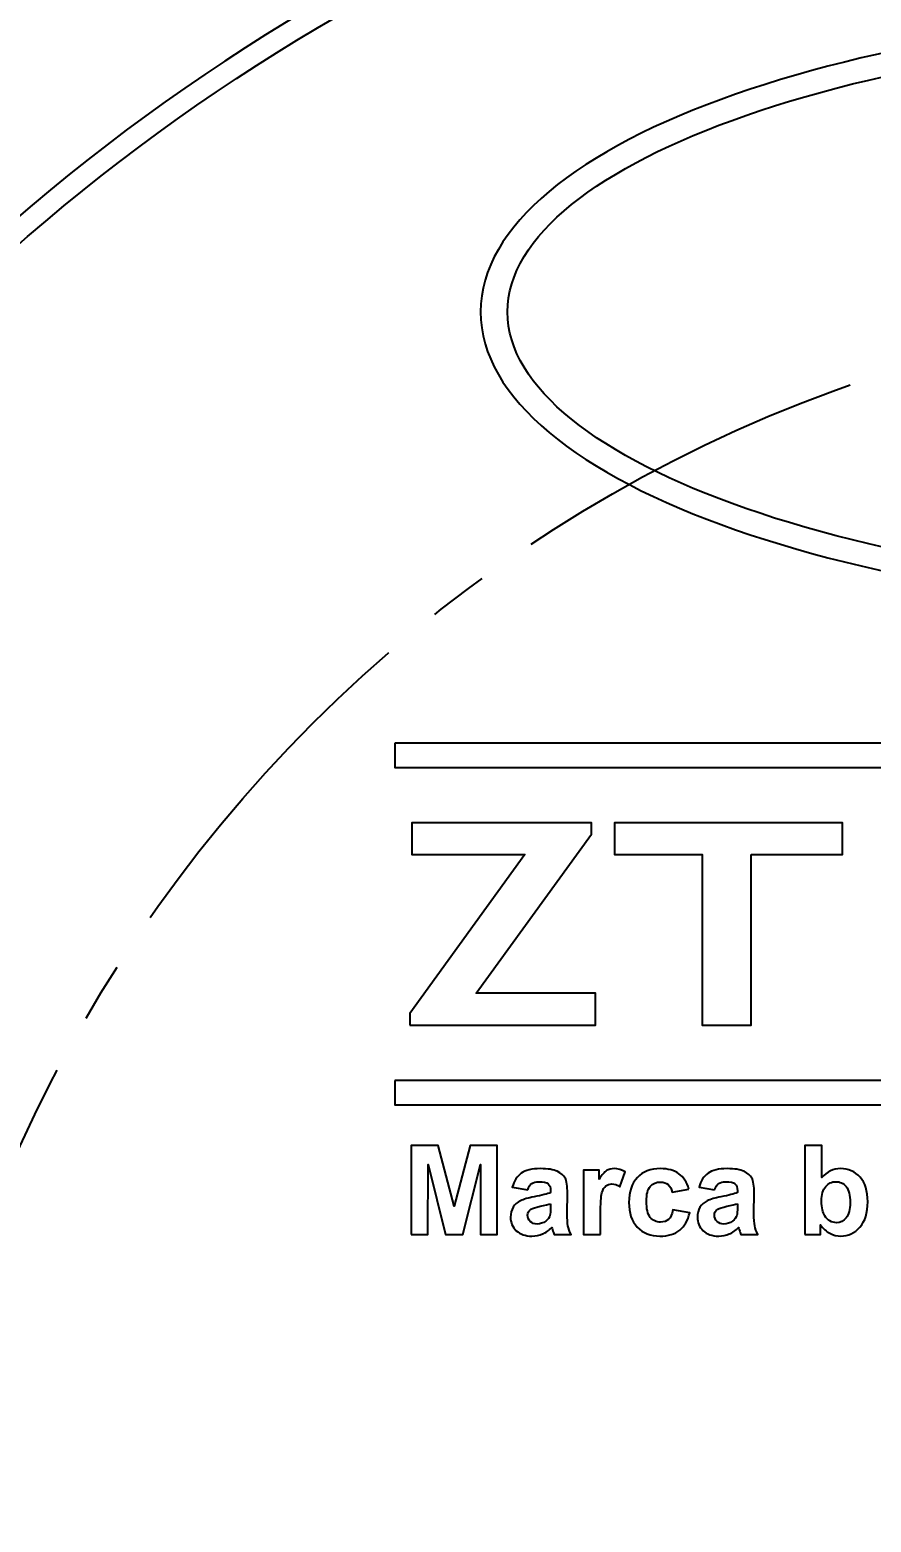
# Model space of a CAD drawing. Extents: x 0 to 616, y 0 to 436.
# Drawn here: x 473.04 to 499.5, y 299.57 to 346.52 of the extents above; entities that cross this region are included whole.
import ezdxf

# ---------------------------------------------------------------- set-up
doc = ezdxf.new("R2010")
doc.units = 0
doc.header["$LTSCALE"] = 1.5
doc.linetypes.add('CENTER2', pattern=[1.125, 0.75, -0.125, 0.125, -0.125])
doc.layers.get('0').update_dxf_attribs({"linetype": 'CONTINUOUS'})
doc.layers.get('Defpoints').update_dxf_attribs({"linetype": 'CONTINUOUS'})
for name, color, linetype, lineweight in [('AM_0', 7, 'CONTINUOUS', 50), ('AM_5', 3, 'CONTINUOUS', 25), ('AM_8', 1, 'CONTINUOUS', 25)]:
    doc.layers.add(name, color=color, linetype=linetype, lineweight=lineweight)
doc.styles.get("Standard").update_dxf_attribs({"font": 'ISOCP.SHX'})
doc.dimstyles.new('AM_ISO', dxfattribs={"dimtxt": 3.5, "dimasz": 2.5, "dimexe": 1, "dimexo": 1, "dimgap": 1.5, "dimtad": 1, "dimdsep": 46, "dimtxsty": 'Standard', "dimcen": 0, "dimclrd": 256, "dimclre": 256, "dimclrt": 2, "dimadec": 0, "dimazin": 2, "dimtp": 0.1, "dimtm": 0.1, "dimtfac": 0.71, "dimtdec": 3, "dimtmove": 0, "dimatfit": 3, "dimfxl": 1, "dimlwd": -1, "dimlwe": -1, "dimarcsym": 0})
doc.dimstyles.new('AM_ISO$3', dxfattribs={"dimtxt": 3.5, "dimasz": 2.5, "dimexe": 1, "dimexo": 1, "dimgap": 1.5, "dimtad": 1, "dimtoh": 1, "dimdsep": 46, "dimtxsty": 'Standard', "dimcen": 0, "dimclrd": 256, "dimclre": 256, "dimclrt": 2, "dimadec": 0, "dimazin": 2, "dimtp": 0.1, "dimtm": 0.1, "dimtfac": 0.71, "dimtdec": 3, "dimtofl": 0, "dimtmove": 0, "dimatfit": 0, "dimfxl": 1, "dimlwd": -1, "dimlwe": -1, "dimarcsym": 0})

# ---------------------------------------------------------------- blocks, each defined once
blk = doc.blocks.new('*D36')
at = {"layer": 'AM_5', "transparency": 16777216}
blk.add_line((550.151, 312.313), (477.374, 273.457), dxfattribs=at)
for points in [[(549.856, 312.864), (550.445, 311.761), (553.459, 314.079)], [(477.08, 274.008), (477.668, 272.905), (474.066, 271.691)]]:
    blk.add_solid(points, dxfattribs=at)
at = {"layer": 'Defpoints', "color": 0, "transparency": 16777216}
for p in [(553.459, 314.079), (474.066, 271.691)]:
    blk.add_point(p, dxfattribs=at)
at = {"layer": 'AM_5', "color": 3, "transparency": 16777216, "insert": (484.961, 283.034), "char_height": 5.25, "attachment_point": 5, "rotation": 28.098}
blk.add_mtext('∅90', dxfattribs=at)
blk = doc.blocks.new('*D38')
at = {"layer": 'AM_5', "transparency": 16777216}
blk.add_line((490.958, 270.081), (497.972, 277.095), dxfattribs=at)
for start, end in [(206.9492, 215.9746), (225, 270), (279.0254, 288.0508)]:
    blk.add_arc((513.762, 292.885), 23.831, start, end, dxfattribs=at)
for points in [[(494.952, 279.292), (494.001, 278.48), (496.912, 276.034)], [(517.55, 268.726), (517.452, 269.972), (513.762, 269.054)]]:
    blk.add_solid(points, dxfattribs=at)
at = {"layer": 'Defpoints', "color": 0, "transparency": 16777216}
for p in [(513.762, 383.05), (501.847, 272.247), (489.898, 269.02), (473.988, 253.11), (513.762, 202.72)]:
    blk.add_point(p, dxfattribs=at)
at = {"layer": 'AM_5', "color": 3, "transparency": 16777216, "insert": (506.508, 275.372), "char_height": 5.25, "attachment_point": 5, "rotation": 337.5}
blk.add_mtext('45°', dxfattribs=at)

msp = doc.modelspace()

# ---------------------------------------------------------------- linework, layer by layer
at = {"linetype": 'Continuous'}
msp.add_circle((513.762, 292.885), 79.175, dxfattribs=at)
for points, knots in [([(513.762, 355.873), (531.156, 355.873), (546.903, 348.823), (558.302, 337.424), (558.302, 337.424), (569.701, 326.026), (576.751, 310.278), (576.751, 292.885), (576.751, 292.885), (576.751, 275.491), (569.701, 259.744), (558.302, 248.345), (558.302, 248.345), (546.903, 236.947), (531.156, 229.896), (513.762, 229.896), (513.762, 229.896), (496.369, 229.896), (480.622, 236.947), (469.223, 248.345), (469.223, 248.345), (457.824, 259.744), (450.774, 275.491), (450.774, 292.885), (450.774, 292.885), (450.774, 310.278), (457.824, 326.026), (469.223, 337.424), (469.223, 337.424), (480.622, 348.823), (496.369, 355.873), (513.762, 355.873)], [0, 0, 0, 0, 0.111111, 0.111111, 0.111111, 0.111111, 0.222222, 0.222222, 0.222222, 0.222222, 0.333333, 0.333333, 0.333333, 0.333333, 0.444444, 0.444444, 0.444444, 0.444444, 0.555556, 0.555556, 0.555556, 0.555556, 0.666667, 0.666667, 0.666667, 0.666667, 0.777778, 0.777778, 0.777778, 0.777778, 1, 1, 1, 1]), ([(557.836, 336.958), (546.556, 348.237), (530.974, 355.214), (513.762, 355.214), (513.762, 355.214), (496.551, 355.214), (480.969, 348.237), (469.689, 336.958), (469.689, 336.958), (458.41, 325.679), (451.434, 310.096), (451.434, 292.885), (451.434, 292.885), (451.434, 275.673), (458.41, 260.091), (469.689, 248.812), (469.689, 248.812), (480.969, 237.532), (496.551, 230.556), (513.762, 230.556), (513.762, 230.556), (530.974, 230.556), (546.556, 237.532), (557.836, 248.812), (557.836, 248.812), (569.115, 260.091), (576.091, 275.673), (576.091, 292.885), (576.091, 292.885), (576.091, 310.096), (569.115, 325.679), (557.836, 336.958)], [0, 0, 0, 0, 0.111111, 0.111111, 0.111111, 0.111111, 0.222222, 0.222222, 0.222222, 0.222222, 0.333333, 0.333333, 0.333333, 0.333333, 0.444444, 0.444444, 0.444444, 0.444444, 0.555556, 0.555556, 0.555556, 0.555556, 0.666667, 0.666667, 0.666667, 0.666667, 0.777778, 0.777778, 0.777778, 0.777778, 1, 1, 1, 1]), ([(514.061, 347.228), (521.392, 347.228), (528.053, 346.182), (532.887, 344.494), (532.887, 344.494), (537.836, 342.767), (540.904, 340.345), (540.904, 337.643), (540.904, 337.643), (540.904, 334.941), (537.836, 332.518), (532.887, 330.791), (532.887, 330.791), (528.053, 329.103), (521.391, 328.057), (514.061, 328.057), (514.061, 328.057), (506.731, 328.057), (500.069, 329.103), (495.236, 330.791), (495.236, 330.791), (490.287, 332.518), (487.218, 334.941), (487.218, 337.643), (487.218, 337.643), (487.218, 340.345), (490.287, 342.767), (495.236, 344.494), (495.236, 344.494), (500.069, 346.182), (506.731, 347.228), (514.061, 347.228)], [0, 0, 0, 0, 0.111111, 0.111111, 0.111111, 0.111111, 0.222222, 0.222222, 0.222222, 0.222222, 0.333333, 0.333333, 0.333333, 0.333333, 0.444444, 0.444444, 0.444444, 0.444444, 0.555556, 0.555556, 0.555556, 0.555556, 0.666667, 0.666667, 0.666667, 0.666667, 0.777778, 0.777778, 0.777778, 0.777778, 1, 1, 1, 1]), ([(514.061, 346.503), (506.84, 346.503), (500.292, 345.477), (495.554, 343.823), (495.554, 343.823), (490.931, 342.21), (488.065, 340.02), (488.065, 337.643), (488.065, 337.643), (488.065, 335.265), (490.931, 333.075), (495.554, 331.462), (495.554, 331.462), (500.292, 329.808), (506.84, 328.782), (514.061, 328.782), (514.061, 328.782), (521.282, 328.782), (527.831, 329.808), (532.569, 331.462), (532.569, 331.462), (537.191, 333.075), (540.057, 335.265), (540.057, 337.643), (540.057, 337.643), (540.057, 340.02), (537.191, 342.21), (532.569, 343.823), (532.569, 343.823), (527.83, 345.477), (521.282, 346.503), (514.061, 346.503)], [0, 0, 0, 0, 0.111111, 0.111111, 0.111111, 0.111111, 0.222222, 0.222222, 0.222222, 0.222222, 0.333333, 0.333333, 0.333333, 0.333333, 0.444444, 0.444444, 0.444444, 0.444444, 0.555556, 0.555556, 0.555556, 0.555556, 0.666667, 0.666667, 0.666667, 0.666667, 0.777778, 0.777778, 0.777778, 0.777778, 1, 1, 1, 1]), ([(484.524, 324.081), (484.524, 324.081), (543.599, 324.081), (543.599, 324.081), (543.599, 324.081), (543.599, 324.081), (543.599, 323.313), (543.599, 323.313), (543.599, 323.313), (543.599, 323.313), (484.524, 323.313), (484.524, 323.313), (484.524, 323.313), (484.524, 323.313), (484.524, 324.081), (484.524, 324.081)], [0, 0, 0, 0, 0.2, 0.2, 0.2, 0.2, 0.4, 0.4, 0.4, 0.4, 0.6, 0.6, 0.6, 0.6, 1, 1, 1, 1]), ([(484.996, 315.207), (484.996, 315.207), (484.996, 315.572), (484.996, 315.572), (484.996, 315.572), (484.996, 315.572), (488.61, 320.57), (488.61, 320.57), (488.61, 320.57), (488.61, 320.57), (485.057, 320.57), (485.057, 320.57), (485.057, 320.57), (485.057, 320.57), (485.057, 321.574), (485.057, 321.574), (485.057, 321.574), (485.057, 321.574), (490.705, 321.574), (490.705, 321.574), (490.705, 321.574), (490.705, 321.574), (490.705, 321.209), (490.705, 321.209), (490.705, 321.209), (490.705, 321.209), (487.079, 316.211), (487.079, 316.211), (487.079, 316.211), (487.079, 316.211), (490.834, 316.211), (490.834, 316.211), (490.834, 316.211), (490.834, 316.211), (490.834, 315.207), (490.834, 315.207), (490.834, 315.207), (490.834, 315.207), (484.996, 315.207), (484.996, 315.207)], [0, 0, 0, 0, 0.090909, 0.090909, 0.090909, 0.090909, 0.181818, 0.181818, 0.181818, 0.181818, 0.272727, 0.272727, 0.272727, 0.272727, 0.363636, 0.363636, 0.363636, 0.363636, 0.454545, 0.454545, 0.454545, 0.454545, 0.545455, 0.545455, 0.545455, 0.545455, 0.636364, 0.636364, 0.636364, 0.636364, 0.727273, 0.727273, 0.727273, 0.727273, 0.818182, 0.818182, 0.818182, 0.818182, 1, 1, 1, 1]), ([(495.72, 320.57), (495.72, 320.57), (495.72, 315.207), (495.72, 315.207), (495.72, 315.207), (495.72, 315.207), (494.182, 315.207), (494.182, 315.207), (494.182, 315.207), (494.182, 315.207), (494.182, 320.57), (494.182, 320.57), (494.182, 320.57), (494.182, 320.57), (491.426, 320.57), (491.426, 320.57), (491.426, 320.57), (491.426, 320.57), (491.426, 321.574), (491.426, 321.574), (491.426, 321.574), (491.426, 321.574), (498.599, 321.574), (498.599, 321.574), (498.599, 321.574), (498.599, 321.574), (498.599, 320.57), (498.599, 320.57), (498.599, 320.57), (498.599, 320.57), (495.72, 320.57), (495.72, 320.57)], [0, 0, 0, 0, 0.111111, 0.111111, 0.111111, 0.111111, 0.222222, 0.222222, 0.222222, 0.222222, 0.333333, 0.333333, 0.333333, 0.333333, 0.444444, 0.444444, 0.444444, 0.444444, 0.555556, 0.555556, 0.555556, 0.555556, 0.666667, 0.666667, 0.666667, 0.666667, 0.777778, 0.777778, 0.777778, 0.777778, 1, 1, 1, 1]), ([(484.524, 313.467), (484.524, 313.467), (543.599, 313.467), (543.599, 313.467), (543.599, 313.467), (543.599, 313.467), (543.599, 312.698), (543.599, 312.698), (543.599, 312.698), (543.599, 312.698), (484.524, 312.698), (484.524, 312.698), (484.524, 312.698), (484.524, 312.698), (484.524, 313.467), (484.524, 313.467)], [0, 0, 0, 0, 0.2, 0.2, 0.2, 0.2, 0.4, 0.4, 0.4, 0.4, 0.6, 0.6, 0.6, 0.6, 1, 1, 1, 1]), ([(485.038, 308.62), (485.038, 308.62), (485.038, 311.418), (485.038, 311.418), (485.038, 311.418), (485.038, 311.418), (485.887, 311.418), (485.887, 311.418), (485.887, 311.418), (485.887, 311.418), (486.389, 309.51), (486.389, 309.51), (486.389, 309.51), (486.389, 309.51), (486.885, 311.418), (486.885, 311.418), (486.885, 311.418), (486.885, 311.418), (487.737, 311.418), (487.737, 311.418), (487.737, 311.418), (487.737, 311.418), (487.737, 308.62), (487.737, 308.62), (487.737, 308.62), (487.737, 308.62), (487.212, 308.62), (487.212, 308.62), (487.212, 308.62), (487.212, 308.62), (487.21, 310.823), (487.21, 310.823), (487.21, 310.823), (487.21, 310.823), (486.658, 308.62), (486.658, 308.62), (486.658, 308.62), (486.658, 308.62), (486.113, 308.62), (486.113, 308.62), (486.113, 308.62), (486.113, 308.62), (485.564, 310.823), (485.564, 310.823), (485.564, 310.823), (485.564, 310.823), (485.562, 308.62), (485.562, 308.62), (485.562, 308.62), (485.562, 308.62), (485.038, 308.62), (485.038, 308.62)], [0, 0, 0, 0, 0.071429, 0.071429, 0.071429, 0.071429, 0.142857, 0.142857, 0.142857, 0.142857, 0.214286, 0.214286, 0.214286, 0.214286, 0.285714, 0.285714, 0.285714, 0.285714, 0.357143, 0.357143, 0.357143, 0.357143, 0.428571, 0.428571, 0.428571, 0.428571, 0.5, 0.5, 0.5, 0.5, 0.571429, 0.571429, 0.571429, 0.571429, 0.642857, 0.642857, 0.642857, 0.642857, 0.714286, 0.714286, 0.714286, 0.714286, 0.785714, 0.785714, 0.785714, 0.785714, 0.857143, 0.857143, 0.857143, 0.857143, 1, 1, 1, 1]), ([(497.412, 308.62), (497.412, 308.62), (497.412, 311.418), (497.412, 311.418), (497.412, 311.418), (497.412, 311.418), (497.948, 311.418), (497.948, 311.418), (497.948, 311.418), (497.948, 311.418), (497.948, 310.409), (497.948, 310.409), (497.948, 310.409), (498.114, 310.597), (498.309, 310.691), (498.536, 310.691), (498.536, 310.691), (498.783, 310.691), (498.987, 310.602), (499.149, 310.423), (499.149, 310.423), (499.311, 310.244), (499.391, 309.986), (499.391, 309.651), (499.391, 309.651), (499.391, 309.304), (499.309, 309.037), (499.144, 308.85), (499.144, 308.85), (498.98, 308.663), (498.779, 308.569), (498.543, 308.569), (498.543, 308.569), (498.427, 308.569), (498.313, 308.599), (498.2, 308.658), (498.2, 308.658), (498.088, 308.718), (497.991, 308.804), (497.909, 308.918), (497.909, 308.918), (497.909, 308.918), (497.909, 308.62), (497.909, 308.62), (497.909, 308.62), (497.909, 308.62), (497.412, 308.62), (497.412, 308.62)], [0, 0, 0, 0, 0.076923, 0.076923, 0.076923, 0.076923, 0.153846, 0.153846, 0.153846, 0.153846, 0.230769, 0.230769, 0.230769, 0.230769, 0.307692, 0.307692, 0.307692, 0.307692, 0.384615, 0.384615, 0.384615, 0.384615, 0.461538, 0.461538, 0.461538, 0.461538, 0.538462, 0.538462, 0.538462, 0.538462, 0.615385, 0.615385, 0.615385, 0.615385, 0.692308, 0.692308, 0.692308, 0.692308, 0.769231, 0.769231, 0.769231, 0.769231, 0.846154, 0.846154, 0.846154, 0.846154, 1, 1, 1, 1]), ([(488.699, 310.023), (488.699, 310.023), (488.214, 310.109), (488.214, 310.109), (488.214, 310.109), (488.269, 310.307), (488.363, 310.453), (488.497, 310.549), (488.497, 310.549), (488.63, 310.644), (488.829, 310.691), (489.093, 310.691), (489.093, 310.691), (489.332, 310.691), (489.511, 310.663), (489.628, 310.607), (489.628, 310.607), (489.745, 310.55), (489.827, 310.478), (489.875, 310.391), (489.875, 310.391), (489.923, 310.304), (489.947, 310.144), (489.947, 309.911), (489.947, 309.911), (489.947, 309.911), (489.939, 309.286), (489.939, 309.286), (489.939, 309.286), (489.939, 309.108), (489.947, 308.976), (489.964, 308.891), (489.964, 308.891), (489.981, 308.807), (490.013, 308.716), (490.06, 308.62), (490.06, 308.62), (490.06, 308.62), (489.528, 308.62), (489.528, 308.62), (489.528, 308.62), (489.514, 308.655), (489.497, 308.707), (489.477, 308.776), (489.477, 308.776), (489.468, 308.808), (489.462, 308.829), (489.458, 308.839), (489.458, 308.839), (489.367, 308.749), (489.269, 308.682), (489.164, 308.637), (489.164, 308.637), (489.06, 308.592), (488.949, 308.569), (488.831, 308.569), (488.831, 308.569), (488.623, 308.569), (488.459, 308.626), (488.339, 308.739), (488.339, 308.739), (488.219, 308.852), (488.159, 308.995), (488.159, 309.168), (488.159, 309.168), (488.159, 309.282), (488.187, 309.385), (488.241, 309.474), (488.241, 309.474), (488.296, 309.564), (488.372, 309.633), (488.471, 309.68), (488.471, 309.68), (488.57, 309.728), (488.712, 309.77), (488.898, 309.805), (488.898, 309.805), (489.148, 309.852), (489.322, 309.897), (489.419, 309.937), (489.419, 309.937), (489.419, 309.937), (489.419, 309.991), (489.419, 309.991), (489.419, 309.991), (489.419, 310.095), (489.393, 310.169), (489.342, 310.214), (489.342, 310.214), (489.291, 310.259), (489.194, 310.281), (489.053, 310.281), (489.053, 310.281), (488.957, 310.281), (488.883, 310.262), (488.829, 310.224), (488.829, 310.224), (488.775, 310.186), (488.732, 310.119), (488.699, 310.023)], [0, 0, 0, 0, 0.038462, 0.038462, 0.038462, 0.038462, 0.076923, 0.076923, 0.076923, 0.076923, 0.115385, 0.115385, 0.115385, 0.115385, 0.153846, 0.153846, 0.153846, 0.153846, 0.192308, 0.192308, 0.192308, 0.192308, 0.230769, 0.230769, 0.230769, 0.230769, 0.269231, 0.269231, 0.269231, 0.269231, 0.307692, 0.307692, 0.307692, 0.307692, 0.346154, 0.346154, 0.346154, 0.346154, 0.384615, 0.384615, 0.384615, 0.384615, 0.423077, 0.423077, 0.423077, 0.423077, 0.461538, 0.461538, 0.461538, 0.461538, 0.5, 0.5, 0.5, 0.5, 0.538462, 0.538462, 0.538462, 0.538462, 0.576923, 0.576923, 0.576923, 0.576923, 0.615385, 0.615385, 0.615385, 0.615385, 0.653846, 0.653846, 0.653846, 0.653846, 0.692308, 0.692308, 0.692308, 0.692308, 0.730769, 0.730769, 0.730769, 0.730769, 0.769231, 0.769231, 0.769231, 0.769231, 0.807692, 0.807692, 0.807692, 0.807692, 0.846154, 0.846154, 0.846154, 0.846154, 0.884615, 0.884615, 0.884615, 0.884615, 0.923077, 0.923077, 0.923077, 0.923077, 1, 1, 1, 1]), ([(490.988, 308.62), (490.988, 308.62), (490.452, 308.62), (490.452, 308.62), (490.452, 308.62), (490.452, 308.62), (490.452, 310.648), (490.452, 310.648), (490.452, 310.648), (490.452, 310.648), (490.949, 310.648), (490.949, 310.648), (490.949, 310.648), (490.949, 310.648), (490.949, 310.36), (490.949, 310.36), (490.949, 310.36), (491.034, 310.496), (491.111, 310.586), (491.18, 310.628), (491.18, 310.628), (491.248, 310.67), (491.326, 310.691), (491.412, 310.691), (491.412, 310.691), (491.535, 310.691), (491.653, 310.657), (491.766, 310.59), (491.766, 310.59), (491.766, 310.59), (491.6, 310.123), (491.6, 310.123), (491.6, 310.123), (491.509, 310.181), (491.425, 310.211), (491.348, 310.211), (491.348, 310.211), (491.272, 310.211), (491.208, 310.19), (491.156, 310.149), (491.156, 310.149), (491.104, 310.107), (491.063, 310.033), (491.033, 309.925), (491.033, 309.925), (491.003, 309.816), (490.988, 309.59), (490.988, 309.245), (490.988, 309.245), (490.988, 309.245), (490.988, 308.62), (490.988, 308.62)], [0, 0, 0, 0, 0.071429, 0.071429, 0.071429, 0.071429, 0.142857, 0.142857, 0.142857, 0.142857, 0.214286, 0.214286, 0.214286, 0.214286, 0.285714, 0.285714, 0.285714, 0.285714, 0.357143, 0.357143, 0.357143, 0.357143, 0.428571, 0.428571, 0.428571, 0.428571, 0.5, 0.5, 0.5, 0.5, 0.571429, 0.571429, 0.571429, 0.571429, 0.642857, 0.642857, 0.642857, 0.642857, 0.714286, 0.714286, 0.714286, 0.714286, 0.785714, 0.785714, 0.785714, 0.785714, 0.857143, 0.857143, 0.857143, 0.857143, 1, 1, 1, 1]), ([(493.766, 310.046), (493.766, 310.046), (493.238, 309.953), (493.238, 309.953), (493.238, 309.953), (493.22, 310.057), (493.18, 310.136), (493.117, 310.19), (493.117, 310.19), (493.053, 310.242), (492.972, 310.269), (492.871, 310.269), (492.871, 310.269), (492.738, 310.269), (492.631, 310.223), (492.551, 310.13), (492.551, 310.13), (492.472, 310.038), (492.432, 309.884), (492.432, 309.667), (492.432, 309.667), (492.432, 309.426), (492.472, 309.256), (492.553, 309.156), (492.553, 309.156), (492.634, 309.056), (492.742, 309.007), (492.878, 309.007), (492.878, 309.007), (492.98, 309.007), (493.063, 309.036), (493.128, 309.094), (493.128, 309.094), (493.193, 309.152), (493.238, 309.252), (493.265, 309.394), (493.265, 309.394), (493.265, 309.394), (493.793, 309.304), (493.793, 309.304), (493.793, 309.304), (493.738, 309.061), (493.633, 308.878), (493.478, 308.755), (493.478, 308.755), (493.323, 308.631), (493.115, 308.569), (492.854, 308.569), (492.854, 308.569), (492.558, 308.569), (492.321, 308.663), (492.145, 308.85), (492.145, 308.85), (491.968, 309.037), (491.88, 309.297), (491.88, 309.628), (491.88, 309.628), (491.88, 309.964), (491.969, 310.224), (492.146, 310.411), (492.146, 310.411), (492.322, 310.598), (492.562, 310.691), (492.864, 310.691), (492.864, 310.691), (493.11, 310.691), (493.306, 310.638), (493.452, 310.532), (493.452, 310.532), (493.598, 310.425), (493.702, 310.264), (493.766, 310.046)], [0, 0, 0, 0, 0.052632, 0.052632, 0.052632, 0.052632, 0.105263, 0.105263, 0.105263, 0.105263, 0.157895, 0.157895, 0.157895, 0.157895, 0.210526, 0.210526, 0.210526, 0.210526, 0.263158, 0.263158, 0.263158, 0.263158, 0.315789, 0.315789, 0.315789, 0.315789, 0.368421, 0.368421, 0.368421, 0.368421, 0.421053, 0.421053, 0.421053, 0.421053, 0.473684, 0.473684, 0.473684, 0.473684, 0.526316, 0.526316, 0.526316, 0.526316, 0.578947, 0.578947, 0.578947, 0.578947, 0.631579, 0.631579, 0.631579, 0.631579, 0.684211, 0.684211, 0.684211, 0.684211, 0.736842, 0.736842, 0.736842, 0.736842, 0.789474, 0.789474, 0.789474, 0.789474, 0.842105, 0.842105, 0.842105, 0.842105, 0.894737, 0.894737, 0.894737, 0.894737, 1, 1, 1, 1]), ([(494.572, 310.023), (494.572, 310.023), (494.087, 310.109), (494.087, 310.109), (494.087, 310.109), (494.142, 310.307), (494.237, 310.453), (494.37, 310.549), (494.37, 310.549), (494.504, 310.644), (494.703, 310.691), (494.966, 310.691), (494.966, 310.691), (495.205, 310.691), (495.384, 310.663), (495.501, 310.607), (495.501, 310.607), (495.618, 310.55), (495.701, 310.478), (495.748, 310.391), (495.748, 310.391), (495.796, 310.304), (495.82, 310.144), (495.82, 309.911), (495.82, 309.911), (495.82, 309.911), (495.812, 309.286), (495.812, 309.286), (495.812, 309.286), (495.812, 309.108), (495.821, 308.976), (495.838, 308.891), (495.838, 308.891), (495.855, 308.807), (495.887, 308.716), (495.934, 308.62), (495.934, 308.62), (495.934, 308.62), (495.402, 308.62), (495.402, 308.62), (495.402, 308.62), (495.388, 308.655), (495.37, 308.707), (495.35, 308.776), (495.35, 308.776), (495.342, 308.808), (495.335, 308.829), (495.331, 308.839), (495.331, 308.839), (495.24, 308.749), (495.142, 308.682), (495.038, 308.637), (495.038, 308.637), (494.933, 308.592), (494.823, 308.569), (494.705, 308.569), (494.705, 308.569), (494.497, 308.569), (494.332, 308.626), (494.212, 308.739), (494.212, 308.739), (494.092, 308.852), (494.033, 308.995), (494.033, 309.168), (494.033, 309.168), (494.033, 309.282), (494.06, 309.385), (494.115, 309.474), (494.115, 309.474), (494.169, 309.564), (494.246, 309.633), (494.345, 309.68), (494.345, 309.68), (494.443, 309.728), (494.585, 309.77), (494.771, 309.805), (494.771, 309.805), (495.021, 309.852), (495.196, 309.897), (495.292, 309.937), (495.292, 309.937), (495.292, 309.937), (495.292, 309.991), (495.292, 309.991), (495.292, 309.991), (495.292, 310.095), (495.267, 310.169), (495.216, 310.214), (495.216, 310.214), (495.164, 310.259), (495.068, 310.281), (494.926, 310.281), (494.926, 310.281), (494.83, 310.281), (494.756, 310.262), (494.703, 310.224), (494.703, 310.224), (494.649, 310.186), (494.606, 310.119), (494.572, 310.023)], [0, 0, 0, 0, 0.038462, 0.038462, 0.038462, 0.038462, 0.076923, 0.076923, 0.076923, 0.076923, 0.115385, 0.115385, 0.115385, 0.115385, 0.153846, 0.153846, 0.153846, 0.153846, 0.192308, 0.192308, 0.192308, 0.192308, 0.230769, 0.230769, 0.230769, 0.230769, 0.269231, 0.269231, 0.269231, 0.269231, 0.307692, 0.307692, 0.307692, 0.307692, 0.346154, 0.346154, 0.346154, 0.346154, 0.384615, 0.384615, 0.384615, 0.384615, 0.423077, 0.423077, 0.423077, 0.423077, 0.461538, 0.461538, 0.461538, 0.461538, 0.5, 0.5, 0.5, 0.5, 0.538462, 0.538462, 0.538462, 0.538462, 0.576923, 0.576923, 0.576923, 0.576923, 0.615385, 0.615385, 0.615385, 0.615385, 0.653846, 0.653846, 0.653846, 0.653846, 0.692308, 0.692308, 0.692308, 0.692308, 0.730769, 0.730769, 0.730769, 0.730769, 0.769231, 0.769231, 0.769231, 0.769231, 0.807692, 0.807692, 0.807692, 0.807692, 0.846154, 0.846154, 0.846154, 0.846154, 0.884615, 0.884615, 0.884615, 0.884615, 0.923077, 0.923077, 0.923077, 0.923077, 1, 1, 1, 1]), ([(497.94, 309.673), (497.94, 309.463), (497.974, 309.306), (498.04, 309.206), (498.04, 309.206), (498.133, 309.063), (498.257, 308.991), (498.411, 308.991), (498.411, 308.991), (498.53, 308.991), (498.631, 309.042), (498.715, 309.144), (498.715, 309.144), (498.798, 309.245), (498.84, 309.405), (498.84, 309.624), (498.84, 309.624), (498.84, 309.856), (498.798, 310.024), (498.714, 310.126), (498.714, 310.126), (498.629, 310.229), (498.522, 310.281), (498.39, 310.281), (498.39, 310.281), (498.261, 310.281), (498.154, 310.231), (498.069, 310.13), (498.069, 310.13), (497.983, 310.03), (497.94, 309.878), (497.94, 309.673)], [0, 0, 0, 0, 0.111111, 0.111111, 0.111111, 0.111111, 0.222222, 0.222222, 0.222222, 0.222222, 0.333333, 0.333333, 0.333333, 0.333333, 0.444444, 0.444444, 0.444444, 0.444444, 0.555556, 0.555556, 0.555556, 0.555556, 0.666667, 0.666667, 0.666667, 0.666667, 0.777778, 0.777778, 0.777778, 0.777778, 1, 1, 1, 1]), ([(489.419, 309.589), (489.35, 309.566), (489.241, 309.539), (489.092, 309.507), (489.092, 309.507), (488.943, 309.475), (488.846, 309.444), (488.8, 309.414), (488.8, 309.414), (488.73, 309.364), (488.695, 309.301), (488.695, 309.225), (488.695, 309.225), (488.695, 309.149), (488.723, 309.085), (488.779, 309.03), (488.779, 309.03), (488.835, 308.976), (488.906, 308.948), (488.993, 308.948), (488.993, 308.948), (489.089, 308.948), (489.182, 308.98), (489.27, 309.043), (489.27, 309.043), (489.334, 309.092), (489.378, 309.151), (489.398, 309.221), (489.398, 309.221), (489.411, 309.267), (489.419, 309.354), (489.419, 309.482), (489.419, 309.482), (489.419, 309.482), (489.419, 309.589), (489.419, 309.589)], [0, 0, 0, 0, 0.1, 0.1, 0.1, 0.1, 0.2, 0.2, 0.2, 0.2, 0.3, 0.3, 0.3, 0.3, 0.4, 0.4, 0.4, 0.4, 0.5, 0.5, 0.5, 0.5, 0.6, 0.6, 0.6, 0.6, 0.7, 0.7, 0.7, 0.7, 0.8, 0.8, 0.8, 0.8, 1, 1, 1, 1]), ([(495.292, 309.589), (495.224, 309.566), (495.115, 309.539), (494.965, 309.507), (494.965, 309.507), (494.817, 309.475), (494.719, 309.444), (494.673, 309.414), (494.673, 309.414), (494.604, 309.364), (494.568, 309.301), (494.568, 309.225), (494.568, 309.225), (494.568, 309.149), (494.596, 309.085), (494.653, 309.03), (494.653, 309.03), (494.709, 308.976), (494.78, 308.948), (494.866, 308.948), (494.866, 308.948), (494.963, 308.948), (495.055, 308.98), (495.143, 309.043), (495.143, 309.043), (495.208, 309.092), (495.251, 309.151), (495.271, 309.221), (495.271, 309.221), (495.285, 309.267), (495.292, 309.354), (495.292, 309.482), (495.292, 309.482), (495.292, 309.482), (495.292, 309.589), (495.292, 309.589)], [0, 0, 0, 0, 0.1, 0.1, 0.1, 0.1, 0.2, 0.2, 0.2, 0.2, 0.3, 0.3, 0.3, 0.3, 0.4, 0.4, 0.4, 0.4, 0.5, 0.5, 0.5, 0.5, 0.6, 0.6, 0.6, 0.6, 0.7, 0.7, 0.7, 0.7, 0.8, 0.8, 0.8, 0.8, 1, 1, 1, 1])]:
    msp.add_open_spline(points, degree=3, knots=knots, dxfattribs=at)
at = {"layer": 'AM_0'}
for radius in [85.3, 79.175]:
    msp.add_circle((513.762, 292.885), radius, dxfattribs=at)
at = {"layer": 'AM_8', "linetype": 'CENTER2', "ltscale": 10}
msp.add_circle((513.762, 292.885), 45, dxfattribs=at)

# ---------------------------------------------------------------- dimensions: what is measured, and where the dimension line sits
at = {"layer": 'AM_5'}
dim = msp.add_angular_dim_2l(base=(501.847, 272.247), line1=((513.762, 202.72), (513.762, 383.05)), line2=((489.898, 269.02), (473.988, 253.11)), dimstyle='AM_ISO', override={"dimscale": 1.5, "dimclrt": 3, "dimadec": 2, "dimtp": 0, "dimtm": 0.12, "dimtdec": 2}, dxfattribs=at)
dim.commit()
dim.dimension.update_dxf_attribs({"geometry": '*D38', "text_midpoint": (506.508, 275.372)})
dim = msp.add_diameter_dim_2p(p1=(553.459, 314.079), p2=(474.066, 271.691), dimstyle='AM_ISO$3', override={"dimscale": 1.5, "dimclrt": 3, "dimadec": 2, "dimtp": 0, "dimtm": 0.12, "dimtdec": 2}, dxfattribs=at)
dim.commit()
dim.dimension.update_dxf_attribs({"geometry": '*D36', "text_midpoint": (487.257, 278.733), "dimtype": 163})

doc.saveas('drawing.dxf')
